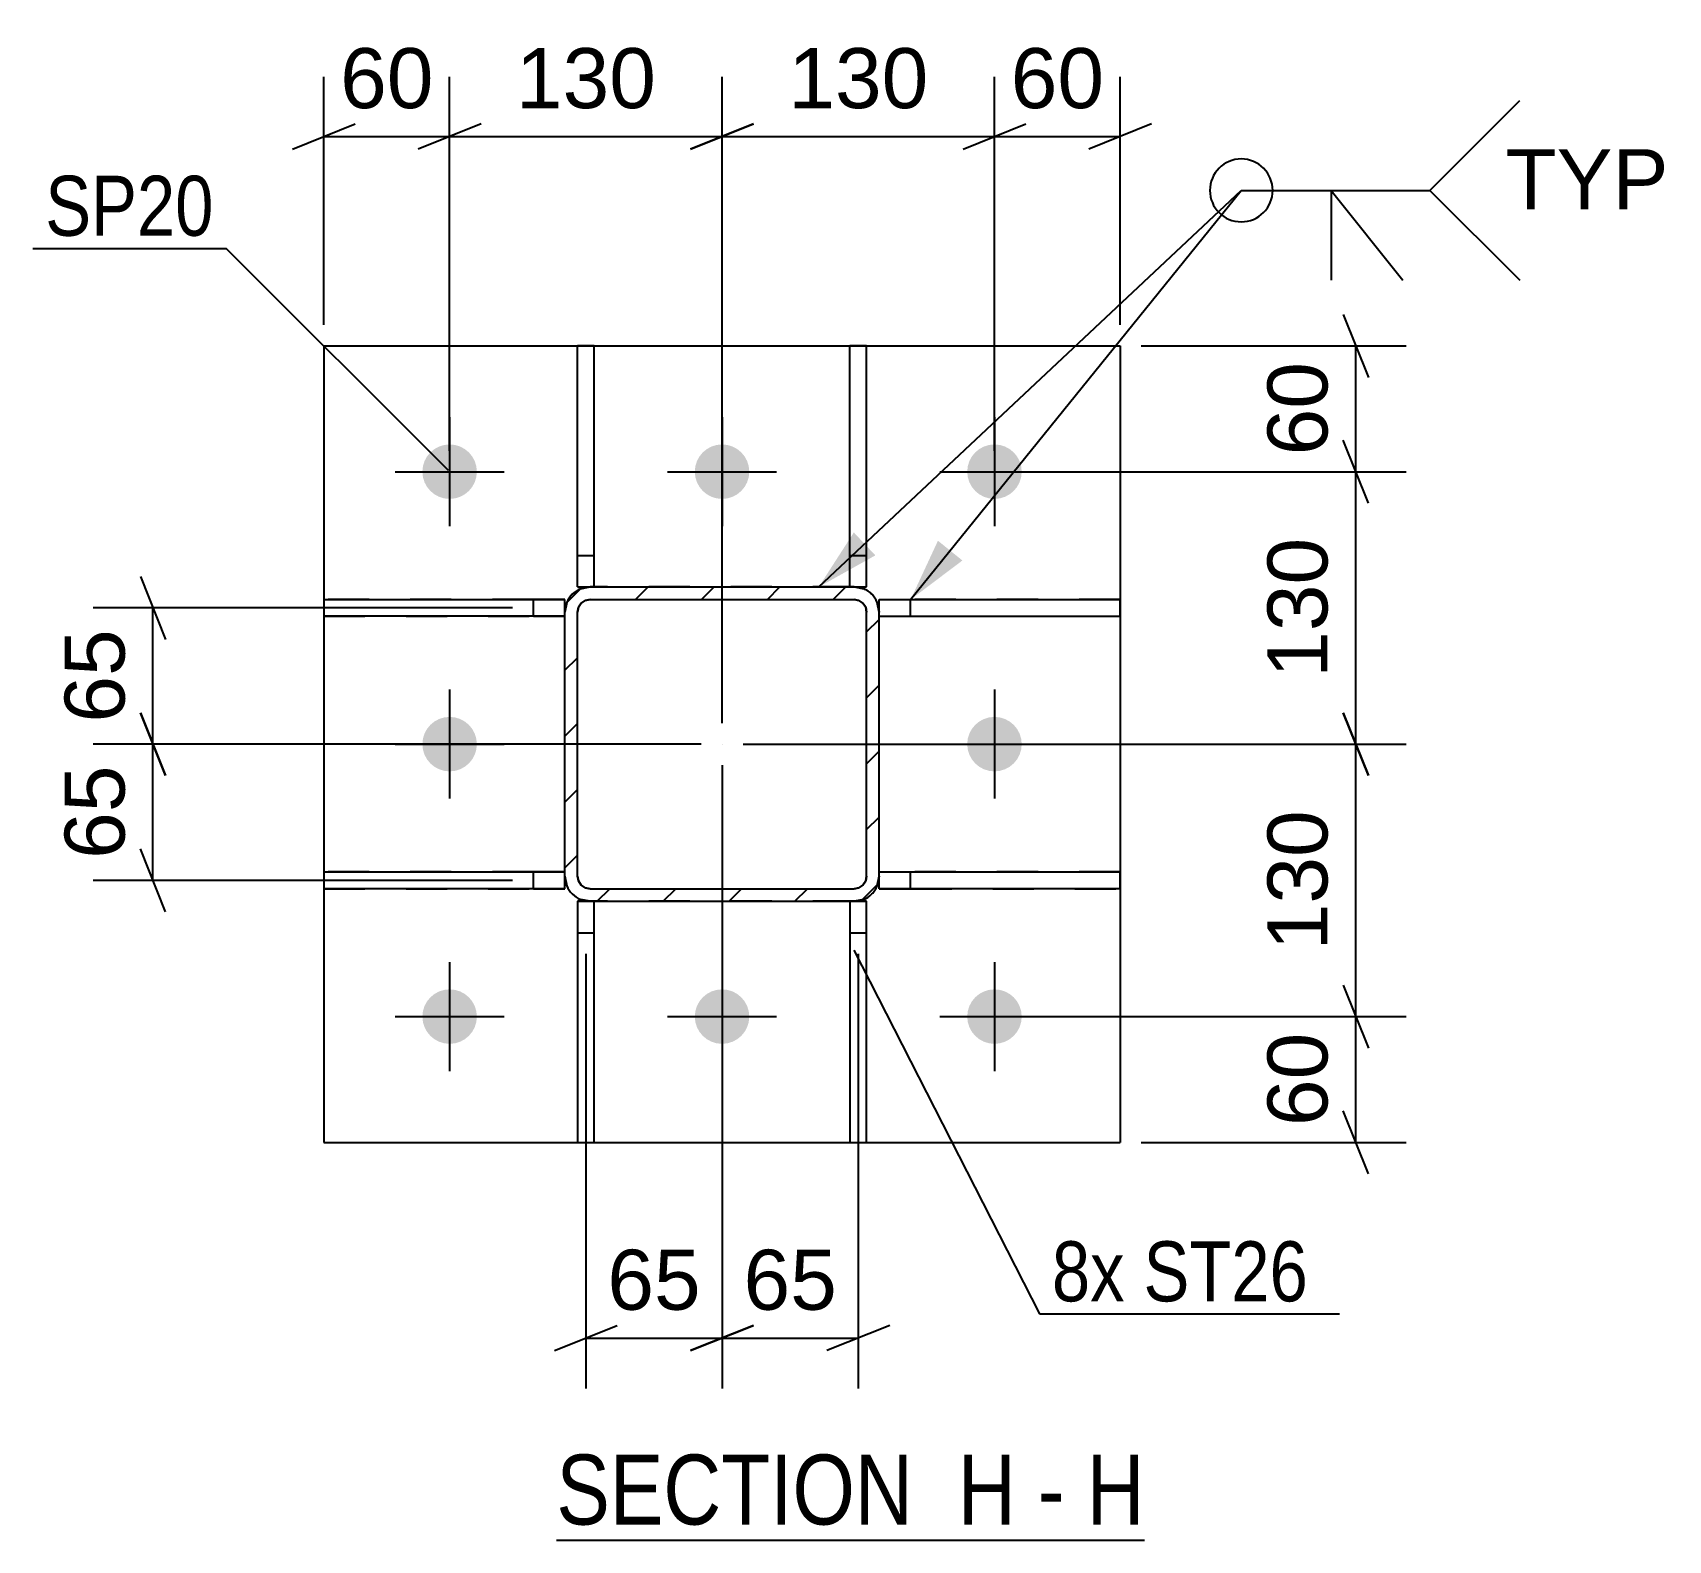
# Model space of a CAD drawing. Header units: millimetres. Extents: x 0 to 1189, y 0 to 841.
# Drawn here: x 564.4 to 642.4, y 257.2 to 329.1 of the extents above; entities that cross this region are included whole.
import ezdxf

# ---------------------------------------------------------------- set-up
doc = ezdxf.new("R2010")
doc.units = ezdxf.units.MM
doc.linetypes.add('DXK_LINE_DOT2', pattern=[3.9198, 1.9599, -1.9599])
doc.linetypes.add('DXK_LINE_DOT3', pattern=[5.9187, 2.979, -0.9799, 0.9799, -0.9799])
doc.styles.add('Arial', font='ARIAL.TTF', dxfattribs={"height": 0.2})
doc.styles.add('Arial Narrow', font='ARIALN.TTF', dxfattribs={"height": 0.2})

# ---------------------------------------------------------------- blocks, each defined once
blk = doc.blocks.new('Unknown-348435410-18 - 17766')
at = {"color": 6, "linetype": 'Continuous'}
blk.add_line((589.347, 257.191), (617.417, 257.191), dxfattribs=at)
at = {"color": 0, "linetype": 'Continuous'}
for points in [[(607.455, 257.941), (607.455, 261.441), (589.347, 261.441), (589.347, 257.941)], [(611.274, 257.941), (611.274, 261.441), (608.505, 261.441), (608.505, 257.941)], [(613.599, 257.941), (613.599, 261.441), (612.324, 261.441), (612.324, 257.941)], [(617.417, 257.941), (617.417, 261.441), (614.649, 261.441), (614.649, 257.941)]]:
    blk.add_wipeout(points, dxfattribs=at)
at = {"color": 7, "linetype": 'Continuous', "style": 'Arial Narrow'}
for s, height, p in [('SECTION ', 3.3405, (589.347, 257.941)), ('H', 3.34, (608.505, 257.941)), ('H', 3.34, (614.649, 257.941)), ('-', 3.34, (612.324, 257.941))]:
    blk.add_text(s, height=height, dxfattribs=at).set_placement(p)
blk = doc.blocks.new('Part-348435410-17845 - 17766')
at = {"color": 2, "linetype": 'Continuous'}
for p, q in [((578.252, 302.078), (589.752, 302.078)), ((578.252, 302.078), (578.252, 301.278)), ((589.752, 302.078), (589.752, 302.078)), ((589.752, 301.278), (589.752, 302.078)), ((589.752, 301.278), (578.252, 301.278))]:
    blk.add_line(p, q, dxfattribs=at)
at = {"color": 7, "linetype": 'DXK_LINE_DOT2'}
for p, q in [((588.252, 302.078), (578.252, 302.078)), ((588.252, 301.278), (588.252, 302.078)), ((589.752, 302.078), (588.252, 302.078)), ((589.752, 302.078), (589.752, 302.078)), ((578.252, 301.278), (588.252, 301.278)), ((588.252, 301.278), (589.752, 301.278))]:
    blk.add_line(p, q, dxfattribs=at)
blk = doc.blocks.new('Part-348435410-17838 - 17766')
at = {"color": 2, "linetype": 'Continuous'}
for p, q in [((603.352, 287.678), (603.352, 287.678)), ((603.352, 287.678), (603.352, 276.178)), ((604.152, 287.678), (603.352, 287.678)), ((604.152, 287.678), (604.152, 287.678)), ((604.152, 276.178), (604.152, 287.678)), ((603.352, 276.178), (604.152, 276.178))]:
    blk.add_line(p, q, dxfattribs=at)
at = {"color": 7, "linetype": 'DXK_LINE_DOT2'}
for p, q in [((603.352, 287.678), (603.352, 287.678)), ((603.352, 287.678), (604.152, 287.678)), ((603.352, 286.178), (604.152, 286.178))]:
    blk.add_line(p, q, dxfattribs=at)
blk = doc.blocks.new('Part-348435410-17839 - 17766')
at = {"color": 2, "linetype": 'Continuous'}
for p, q in [((590.352, 287.678), (590.352, 287.678)), ((590.352, 287.678), (590.352, 276.178)), ((591.152, 287.678), (590.352, 287.678)), ((591.152, 287.678), (591.152, 287.678)), ((591.152, 276.178), (591.152, 287.678)), ((590.352, 276.178), (591.152, 276.178))]:
    blk.add_line(p, q, dxfattribs=at)
at = {"color": 7, "linetype": 'DXK_LINE_DOT2'}
for p, q in [((590.352, 287.678), (590.352, 287.678)), ((590.352, 287.678), (591.152, 287.678)), ((590.352, 286.178), (591.152, 286.178))]:
    blk.add_line(p, q, dxfattribs=at)
blk = doc.blocks.new('Part-348435410-17840 - 17766')
at = {"color": 2, "linetype": 'Continuous'}
for p, q in [((604.152, 314.178), (603.352, 314.178)), ((603.352, 302.678), (603.352, 314.178)), ((604.152, 302.678), (604.152, 314.178)), ((603.352, 302.678), (603.352, 302.678)), ((603.352, 302.678), (604.152, 302.678)), ((604.152, 302.678), (604.152, 302.678))]:
    blk.add_line(p, q, dxfattribs=at)
at = {"color": 7, "linetype": 'DXK_LINE_DOT2'}
for p, q in [((603.352, 304.178), (604.152, 304.178)), ((603.352, 302.678), (604.152, 302.678))]:
    blk.add_line(p, q, dxfattribs=at)
blk = doc.blocks.new('Part-348435410-17841 - 17766')
at = {"color": 2, "linetype": 'Continuous'}
for p, q in [((591.152, 314.178), (590.352, 314.178)), ((590.352, 302.678), (590.352, 314.178)), ((591.152, 302.678), (591.152, 314.178)), ((590.352, 302.678), (590.352, 302.678)), ((590.352, 302.678), (591.152, 302.678)), ((591.152, 302.678), (591.152, 302.678))]:
    blk.add_line(p, q, dxfattribs=at)
at = {"color": 7, "linetype": 'DXK_LINE_DOT2'}
for p, q in [((590.352, 304.178), (591.152, 304.178)), ((590.352, 302.678), (591.152, 302.678))]:
    blk.add_line(p, q, dxfattribs=at)
blk = doc.blocks.new('Part-348435410-17842 - 17766')
at = {"color": 2, "linetype": 'Continuous'}
for p, q in [((604.752, 288.278), (604.752, 289.078)), ((604.752, 289.078), (616.252, 289.078)), ((616.252, 288.278), (616.252, 289.078)), ((616.252, 288.278), (604.752, 288.278)), ((604.752, 288.278), (604.752, 288.278))]:
    blk.add_line(p, q, dxfattribs=at)
at = {"color": 7, "linetype": 'DXK_LINE_DOT2'}
for p, q in [((604.752, 289.078), (606.252, 289.078)), ((604.752, 289.078), (604.752, 289.078)), ((606.252, 288.278), (606.252, 289.078)), ((616.252, 289.078), (606.252, 289.078)), ((604.752, 288.278), (606.252, 288.278)), ((606.252, 288.278), (616.252, 288.278))]:
    blk.add_line(p, q, dxfattribs=at)
blk = doc.blocks.new('Part-348435410-17843 - 17766')
at = {"color": 2, "linetype": 'Continuous'}
for p, q in [((604.752, 301.278), (604.752, 302.078)), ((604.752, 302.078), (616.252, 302.078)), ((616.252, 301.278), (616.252, 302.078)), ((604.752, 301.278), (616.252, 301.278)), ((604.752, 301.278), (604.752, 301.278))]:
    blk.add_line(p, q, dxfattribs=at)
at = {"color": 7, "linetype": 'DXK_LINE_DOT2'}
for p, q in [((604.752, 302.078), (606.252, 302.078)), ((606.252, 301.278), (606.252, 302.078)), ((616.252, 302.078), (606.252, 302.078)), ((604.752, 301.278), (604.752, 301.278)), ((604.752, 301.278), (606.252, 301.278)), ((606.252, 301.278), (616.252, 301.278))]:
    blk.add_line(p, q, dxfattribs=at)
blk = doc.blocks.new('Part-348435410-17844 - 17766')
at = {"color": 2, "linetype": 'Continuous'}
for p, q in [((578.252, 289.078), (589.752, 289.078)), ((578.252, 289.078), (578.252, 288.278)), ((589.752, 289.078), (589.752, 289.078)), ((589.752, 288.278), (589.752, 289.078)), ((589.752, 288.278), (578.252, 288.278))]:
    blk.add_line(p, q, dxfattribs=at)
at = {"color": 7, "linetype": 'DXK_LINE_DOT2'}
for p, q in [((588.252, 289.078), (578.252, 289.078)), ((588.252, 288.278), (588.252, 289.078)), ((589.752, 289.078), (588.252, 289.078)), ((589.752, 289.078), (589.752, 289.078)), ((578.252, 288.278), (588.252, 288.278)), ((588.252, 288.278), (589.752, 288.278))]:
    blk.add_line(p, q, dxfattribs=at)
blk = doc.blocks.new('Part-348435410-24964 - 17766')
at = {"linetype": 'Continuous'}
h = blk.add_hatch(dxfattribs=at)
h.set_pattern_fill('', scale=0.7, style=0, pattern_type=0)
h.set_pattern_definition([(45, (590.4931, 302.5868), (-1.57154, 1.57154), [])])
h.paths.add_polyline_path([(590.952, 302.678), (590.493, 302.587), (590.104, 302.327), (589.844, 301.937), (589.752, 301.478), (589.752, 288.878), (589.844, 288.419), (590.104, 288.03), (590.493, 287.77), (590.952, 287.678), (603.552, 287.678), (604.012, 287.77), (604.401, 288.03), (604.661, 288.419), (604.752, 288.878), (604.752, 301.478), (604.661, 301.937), (604.401, 302.327), (604.012, 302.587), (603.552, 302.678)])
h.paths.add_polyline_path([(603.552, 302.078), (603.782, 302.033), (603.977, 301.902), (604.107, 301.708), (604.152, 301.478), (604.152, 288.878), (604.107, 288.649), (603.977, 288.454), (603.782, 288.324), (603.552, 288.278), (590.952, 288.278), (590.723, 288.324), (590.528, 288.454), (590.398, 288.649), (590.352, 288.878), (590.352, 301.478), (590.398, 301.708), (590.528, 301.902), (590.723, 302.033), (590.952, 302.078)])
at = {"color": 7, "linetype": 'DXK_LINE_DOT2'}
for p, q in [((590.493, 302.587), (590.952, 302.678)), ((590.952, 302.078), (590.723, 302.033)), ((603.552, 302.678), (590.952, 302.678)), ((590.952, 302.078), (603.552, 302.078)), ((603.552, 302.678), (604.012, 302.587)), ((603.782, 302.033), (603.552, 302.078)), ((589.752, 301.478), (589.844, 301.937)), ((589.752, 288.878), (589.752, 301.478)), ((590.398, 301.708), (590.352, 301.478)), ((590.352, 288.878), (590.352, 301.478)), ((590.528, 301.902), (590.398, 301.708)), ((590.723, 302.033), (590.528, 301.902)), ((603.977, 301.902), (603.782, 302.033)), ((604.107, 301.708), (603.977, 301.902)), ((604.152, 301.478), (604.107, 301.708)), ((604.152, 288.878), (604.152, 301.478)), ((604.661, 301.937), (604.752, 301.478)), ((604.752, 288.878), (604.752, 301.478)), ((589.844, 288.419), (589.752, 288.878)), ((590.352, 288.878), (590.398, 288.649)), ((604.107, 288.649), (604.152, 288.878)), ((604.752, 288.878), (604.661, 288.419)), ((590.398, 288.649), (590.528, 288.454)), ((590.528, 288.454), (590.723, 288.324)), ((590.723, 288.324), (590.952, 288.278)), ((590.952, 288.278), (603.552, 288.278)), ((603.552, 288.278), (603.782, 288.324)), ((603.782, 288.324), (603.977, 288.454)), ((603.977, 288.454), (604.107, 288.649)), ((590.952, 287.678), (590.493, 287.77)), ((603.552, 287.678), (590.952, 287.678)), ((604.012, 287.77), (603.552, 287.678))]:
    blk.add_line(p, q, dxfattribs=at)
at = {"color": 2, "linetype": 'Continuous'}
for p, q in [((590.952, 302.678), (590.493, 302.587)), ((590.723, 302.033), (590.952, 302.078)), ((590.952, 302.678), (590.952, 302.678)), ((590.952, 302.678), (603.552, 302.678)), ((590.952, 302.078), (590.952, 302.078)), ((590.952, 302.078), (603.552, 302.078)), ((603.552, 302.678), (603.552, 302.678)), ((604.012, 302.587), (603.552, 302.678)), ((603.552, 302.078), (603.552, 302.078)), ((603.552, 302.078), (603.782, 302.033)), ((589.844, 301.937), (589.752, 301.478)), ((589.752, 301.478), (589.752, 301.478)), ((589.752, 288.878), (589.752, 301.478)), ((590.352, 301.478), (590.398, 301.708)), ((590.352, 301.478), (590.352, 301.478)), ((590.352, 288.878), (590.352, 301.478)), ((590.398, 301.708), (590.528, 301.902)), ((590.528, 301.902), (590.723, 302.033)), ((603.782, 302.033), (603.977, 301.902)), ((603.977, 301.902), (604.107, 301.708)), ((604.107, 301.708), (604.152, 301.478)), ((604.152, 301.478), (604.152, 301.478)), ((604.152, 288.878), (604.152, 301.478)), ((604.752, 301.478), (604.661, 301.937)), ((604.752, 301.478), (604.752, 301.478)), ((604.752, 288.878), (604.752, 301.478)), ((589.752, 288.878), (589.752, 288.878)), ((589.752, 288.878), (589.844, 288.419)), ((590.352, 288.878), (590.352, 288.878)), ((590.398, 288.649), (590.352, 288.878)), ((604.152, 288.878), (604.107, 288.649)), ((604.152, 288.878), (604.152, 288.878)), ((604.661, 288.419), (604.752, 288.878)), ((604.752, 288.878), (604.752, 288.878)), ((590.528, 288.454), (590.398, 288.649)), ((590.723, 288.324), (590.528, 288.454)), ((590.952, 288.278), (590.723, 288.324)), ((590.952, 288.278), (590.952, 288.278)), ((590.952, 288.278), (603.552, 288.278)), ((603.782, 288.324), (603.552, 288.278)), ((603.552, 288.278), (603.552, 288.278)), ((603.977, 288.454), (603.782, 288.324)), ((604.107, 288.649), (603.977, 288.454)), ((590.493, 287.77), (590.952, 287.678)), ((590.952, 287.678), (590.952, 287.678)), ((590.952, 287.678), (603.552, 287.678)), ((603.552, 287.678), (604.012, 287.77)), ((603.552, 287.678), (603.552, 287.678))]:
    blk.add_line(p, q, dxfattribs=at)
at = {"color": 7, "linetype": 'DXK_LINE_DOT3'}
blk.add_line((597.252, 295.178), (597.252, 295.178), dxfattribs=at)
at = {"color": 7, "linetype": 'DXK_LINE_DOT2'}
for centre, start, end in [((590.952, 301.478), 112.5, 157.5), ((603.552, 301.478), 22.5, 67.5), ((590.952, 288.878), 202.5, 247.5), ((603.552, 288.878), 292.5, 337.5)]:
    blk.add_arc(centre, 1.2, start, end, dxfattribs=at)
at = {"color": 2, "linetype": 'Continuous'}
for centre, start, end in [((590.952, 301.478), 112.5, 157.5), ((603.552, 301.478), 22.5, 67.5), ((590.952, 288.878), 202.5, 247.5), ((603.552, 288.878), 292.5, 337.5)]:
    blk.add_arc(centre, 1.2, start, end, dxfattribs=at)
blk = doc.blocks.new('Part-348435410-24978 - 17766')
at = {"color": 2, "linetype": 'Continuous'}
for p, q in [((578.252, 314.178), (616.252, 314.178)), ((578.252, 314.178), (578.252, 276.178)), ((616.252, 314.178), (616.252, 276.178)), ((578.252, 276.178), (616.252, 276.178))]:
    blk.add_line(p, q, dxfattribs=at)
blk = doc.blocks.new('Bolt-348435410-24988 - 17766')
at = {"linetype": 'Continuous'}
for points in [[(585.552, 308.178, -1), (582.952, 308.178, -1)], [(598.552, 308.178, -1), (595.952, 308.178, -1)], [(611.552, 308.178, -1), (608.952, 308.178, -1)], [(585.552, 295.178, -1), (582.952, 295.178, -1)], [(611.552, 295.178, -1), (608.952, 295.178, -1)], [(585.552, 282.178, -1), (582.952, 282.178, -1)], [(598.552, 282.178, -1), (595.952, 282.178, -1)], [(611.552, 282.178, -1), (608.952, 282.178, -1)]]:
    blk.add_hatch(color=1, dxfattribs=at).paths.add_polyline_path(points)
at = {"color": 1, "linetype": 'Continuous'}
for p, q in [((584.252, 310.778), (584.252, 305.578)), ((597.252, 310.778), (597.252, 305.578)), ((610.252, 310.778), (610.252, 305.578)), ((581.652, 308.178), (586.852, 308.178)), ((594.652, 308.178), (599.852, 308.178)), ((607.652, 308.178), (612.852, 308.178)), ((584.252, 297.778), (584.252, 292.578)), ((610.252, 297.778), (610.252, 292.578)), ((581.652, 295.178), (586.852, 295.178)), ((607.652, 295.178), (612.852, 295.178)), ((584.252, 284.778), (584.252, 279.578)), ((597.252, 284.778), (597.252, 279.578)), ((610.252, 284.778), (610.252, 279.578)), ((581.652, 282.178), (586.852, 282.178)), ((594.652, 282.178), (599.852, 282.178)), ((607.652, 282.178), (612.852, 282.178))]:
    blk.add_line(p, q, dxfattribs=at)
blk = doc.blocks.new('StraightDimension-348435410-18244 - 17766')
at = {"color": 7, "linetype": 'Continuous'}
for p, q in [((578.252, 315.178), (578.252, 327.022)), ((584.252, 309.178), (584.252, 327.022)), ((576.752, 323.572), (579.752, 324.772)), ((585.752, 324.772), (582.752, 323.572)), ((578.252, 324.172), (584.252, 324.172))]:
    blk.add_line(p, q, dxfattribs=at)
at = {"color": 0}
blk.add_wipeout([(584.076, 324.922), (584.076, 329.122), (578.429, 329.122), (578.429, 324.922)], dxfattribs=at)
at = {"color": 3, "style": 'Arial'}
blk.add_text('60', height=2.8652, dxfattribs=at).set_placement((579.029, 325.522))
blk = doc.blocks.new('StraightDimension-348435410-18282 - 17766')
at = {"color": 7, "linetype": 'Continuous'}
for p, q in [((626.893, 315.678), (628.093, 312.678)), ((617.252, 314.178), (629.893, 314.178)), ((627.493, 308.178), (627.493, 314.178)), ((628.093, 306.678), (626.893, 309.678)), ((611.252, 308.178), (629.893, 308.178))]:
    blk.add_line(p, q, dxfattribs=at)
at = {"color": 0}
blk.add_wipeout([(626.743, 314.002), (622.543, 314.002), (622.543, 308.355), (626.743, 308.355)], dxfattribs=at)
at = {"color": 3, "style": 'Arial'}
blk.add_text('60', height=2.8652, rotation=90.00021, dxfattribs=at).set_placement((626.143, 308.955))
blk = doc.blocks.new('StraightDimension-348435410-18323 - 17766')
at = {"color": 7, "linetype": 'Continuous'}
for p, q in [((597.252, 294.178), (597.252, 264.441)), ((603.752, 285.178), (603.752, 264.441)), ((595.752, 266.241), (598.752, 267.441)), ((605.252, 267.441), (602.252, 266.241)), ((597.252, 266.841), (603.752, 266.841))]:
    blk.add_line(p, q, dxfattribs=at)
at = {"color": 0}
blk.add_wipeout([(603.326, 267.591), (603.326, 271.791), (597.678, 271.791), (597.678, 267.591)], dxfattribs=at)
at = {"color": 3, "style": 'Arial'}
blk.add_text('65', height=2.8652, dxfattribs=at).set_placement((598.278, 268.191))
blk = doc.blocks.new('StraightDimension-348435410-18241 - 17766')
at = {"color": 7, "linetype": 'Continuous'}
for p, q in [((610.252, 309.178), (610.252, 327.022)), ((616.252, 315.178), (616.252, 327.022)), ((608.752, 323.572), (611.752, 324.772)), ((617.752, 324.772), (614.752, 323.572)), ((610.252, 324.172), (616.252, 324.172))]:
    blk.add_line(p, q, dxfattribs=at)
at = {"color": 0}
blk.add_wipeout([(616.076, 324.922), (616.076, 329.122), (610.429, 329.122), (610.429, 324.922)], dxfattribs=at)
at = {"color": 3, "style": 'Arial'}
blk.add_text('60', height=2.8652, dxfattribs=at).set_placement((611.029, 325.522))
blk = doc.blocks.new('StraightDimension-348435410-18242 - 17766')
at = {"color": 7, "linetype": 'Continuous'}
for p, q in [((597.252, 296.178), (597.252, 327.022)), ((610.252, 309.178), (610.252, 327.022)), ((598.752, 324.772), (595.752, 323.572)), ((608.752, 323.572), (611.752, 324.772)), ((597.252, 324.172), (610.252, 324.172))]:
    blk.add_line(p, q, dxfattribs=at)
at = {"color": 0}
blk.add_wipeout([(607.688, 324.922), (607.688, 329.122), (599.817, 329.122), (599.817, 324.922)], dxfattribs=at)
at = {"color": 3, "style": 'Arial'}
blk.add_text('130', height=2.8652, dxfattribs=at).set_placement((600.417, 325.522))
blk = doc.blocks.new('StraightDimension-348435410-18243 - 17766')
at = {"color": 7, "linetype": 'Continuous'}
for p, q in [((584.252, 309.178), (584.252, 327.022)), ((597.252, 296.178), (597.252, 327.022)), ((585.752, 324.772), (582.752, 323.572)), ((595.752, 323.572), (598.752, 324.772)), ((584.252, 324.172), (597.252, 324.172))]:
    blk.add_line(p, q, dxfattribs=at)
at = {"color": 0}
blk.add_wipeout([(594.688, 324.922), (594.688, 329.122), (586.817, 329.122), (586.817, 324.922)], dxfattribs=at)
at = {"color": 3, "style": 'Arial'}
blk.add_text('130', height=2.8652, dxfattribs=at).set_placement((587.417, 325.522))
blk = doc.blocks.new('StraightDimension-348435410-18283 - 17766')
at = {"color": 7, "linetype": 'Continuous'}
for p, q in [((628.093, 306.678), (626.893, 309.678)), ((611.252, 308.178), (629.893, 308.178)), ((627.493, 295.178), (627.493, 308.178)), ((626.893, 296.678), (628.093, 293.678)), ((598.252, 295.178), (629.893, 295.178))]:
    blk.add_line(p, q, dxfattribs=at)
at = {"color": 0}
blk.add_wipeout([(626.743, 305.614), (622.543, 305.614), (622.543, 297.743), (626.743, 297.743)], dxfattribs=at)
at = {"color": 3, "style": 'Arial'}
blk.add_text('130', height=2.8652, rotation=90.00021, dxfattribs=at).set_placement((626.143, 298.343))
blk = doc.blocks.new('StraightDimension-348435410-18284 - 17766')
at = {"color": 7, "linetype": 'Continuous'}
for p, q in [((628.093, 293.678), (626.893, 296.678)), ((598.252, 295.178), (629.893, 295.178)), ((627.493, 282.178), (627.493, 295.178)), ((626.893, 283.678), (628.093, 280.678)), ((611.252, 282.178), (629.893, 282.178))]:
    blk.add_line(p, q, dxfattribs=at)
at = {"color": 0}
blk.add_wipeout([(626.743, 292.614), (622.543, 292.614), (622.543, 284.743), (626.743, 284.743)], dxfattribs=at)
at = {"color": 3, "style": 'Arial'}
blk.add_text('130', height=2.8652, rotation=90.00021, dxfattribs=at).set_placement((626.143, 285.343))
blk = doc.blocks.new('StraightDimension-348435410-18285 - 17766')
at = {"color": 7, "linetype": 'Continuous'}
for p, q in [((626.893, 283.678), (628.093, 280.678)), ((611.252, 282.178), (629.893, 282.178)), ((627.493, 276.178), (627.493, 282.178)), ((628.093, 274.678), (626.893, 277.678)), ((617.252, 276.178), (629.893, 276.178))]:
    blk.add_line(p, q, dxfattribs=at)
at = {"color": 0}
blk.add_wipeout([(626.743, 282.002), (622.543, 282.002), (622.543, 276.355), (626.743, 276.355)], dxfattribs=at)
at = {"color": 3, "style": 'Arial'}
blk.add_text('60', height=2.8652, rotation=90.00021, dxfattribs=at).set_placement((626.143, 276.955))
blk = doc.blocks.new('StraightDimension-348435410-18324 - 17766')
at = {"color": 7, "linetype": 'Continuous'}
for p, q in [((597.252, 294.178), (597.252, 264.441)), ((590.752, 285.178), (590.752, 264.441)), ((589.252, 266.241), (592.252, 267.441)), ((598.752, 267.441), (595.752, 266.241)), ((590.752, 266.841), (597.252, 266.841))]:
    blk.add_line(p, q, dxfattribs=at)
at = {"color": 0}
blk.add_wipeout([(596.826, 267.591), (596.826, 271.791), (591.179, 271.791), (591.179, 267.591)], dxfattribs=at)
at = {"color": 3, "style": 'Arial'}
blk.add_text('65', height=2.8652, dxfattribs=at).set_placement((591.779, 268.191))
blk = doc.blocks.new('StraightDimension-348435410-18336 - 17766')
at = {"color": 7, "linetype": 'Continuous'}
for p, q in [((569.495, 303.178), (570.695, 300.178)), ((587.252, 301.678), (567.245, 301.678)), ((570.095, 295.178), (570.095, 301.678)), ((570.695, 293.678), (569.495, 296.678)), ((596.252, 295.178), (567.245, 295.178))]:
    blk.add_line(p, q, dxfattribs=at)
at = {"color": 0}
blk.add_wipeout([(569.345, 301.252), (565.145, 301.252), (565.145, 295.604), (569.345, 295.605)], dxfattribs=at)
at = {"color": 3, "style": 'Arial'}
blk.add_text('65', height=2.8652, rotation=90.00021, dxfattribs=at).set_placement((568.745, 296.205))
blk = doc.blocks.new('StraightDimension-348435410-18337 - 17766')
at = {"color": 7, "linetype": 'Continuous'}
for p, q in [((569.495, 296.678), (570.695, 293.678)), ((596.252, 295.178), (567.245, 295.178)), ((570.095, 288.678), (570.095, 295.178)), ((570.695, 287.178), (569.495, 290.178)), ((587.252, 288.678), (567.245, 288.678))]:
    blk.add_line(p, q, dxfattribs=at)
at = {"color": 0}
blk.add_wipeout([(569.345, 294.752), (565.145, 294.752), (565.145, 289.104), (569.345, 289.105)], dxfattribs=at)
at = {"color": 3, "style": 'Arial'}
blk.add_text('65', height=2.8652, rotation=90.00021, dxfattribs=at).set_placement((568.745, 289.705))
blk = doc.blocks.new('MarkSet-348435410-18390 - 17766')
at = {"color": 30, "linetype": 'Continuous'}
for p, q in [((603.541, 285.349), (612.394, 267.991)), ((612.394, 267.991), (626.72, 267.991))]:
    blk.add_line(p, q, dxfattribs=at)
at = {"color": 0}
for points in [[(616.465, 268.591), (616.465, 271.591), (612.994, 271.591), (612.994, 268.591)], [(625.22, 268.591), (625.22, 271.591), (617.365, 271.591), (617.365, 268.591)]]:
    blk.add_wipeout(points, dxfattribs=at)
for points in [[(616.465, 268.591), (616.465, 271.591), (612.994, 271.591), (612.994, 268.591)], [(625.22, 268.591), (625.22, 271.591), (617.365, 271.591), (617.365, 268.591)]]:
    blk.add_wipeout(points, dxfattribs=at)
at = {"color": 3, "style": 'Arial Narrow'}
for s, p in [('8x', (612.994, 268.591)), ('ST26', (617.365, 268.591))]:
    blk.add_text(s, height=2.8633, dxfattribs=at).set_placement(p)
blk = doc.blocks.new('WeldMark-348435410-18601 - 17766')
at = {"linetype": 'Continuous'}
for points in [[(604.568, 304.184), (601.867, 302.678), (603.541, 305.278)], [(608.721, 303.94), (606.252, 302.078), (607.555, 304.883)]]:
    blk.add_hatch(color=30, dxfattribs=at).paths.add_polyline_path(points)
at = {"color": 30, "linetype": 'Continuous'}
for p, q in [((601.867, 302.678), (622.031, 321.6)), ((606.252, 302.078), (622.031, 321.6)), ((622.031, 321.6), (631.031, 321.6))]:
    blk.add_line(p, q, dxfattribs=at)
at = {"color": 3, "linetype": 'Continuous'}
for q in [(629.746, 317.314), (626.317, 317.314)]:
    blk.add_line((626.317, 321.6), q, dxfattribs=at)
for start, end in [(90, 270), (270, 90)]:
    blk.add_arc((622.031, 321.6), 1.5, start, end, dxfattribs=at)
at = {"color": 0, "linetype": 'Continuous'}
blk.add_wipeout([(642.407, 320.7), (642.407, 323.7), (634.631, 323.7), (634.631, 320.7)], dxfattribs=at)
blk.add_wipeout([(642.407, 320.7), (642.407, 323.7), (634.631, 323.7), (634.631, 320.7)], dxfattribs=at)
at = {"color": 3, "linetype": 'Continuous'}
for q in [(635.317, 325.886), (635.317, 317.314)]:
    blk.add_line((631.031, 321.6), q, dxfattribs=at)
at = {"color": 3, "linetype": 'Continuous', "style": 'Arial'}
blk.add_text('TYP', height=2.8652, dxfattribs=at).set_placement((634.631, 320.7))
blk = doc.blocks.new('Mark-348435410-25065 - 17766')
at = {"color": 30, "linetype": 'Continuous'}
for p in [(564.357, 318.834), (584.203, 308.228)]:
    blk.add_line(p, (573.596, 318.834), dxfattribs=at)
at = {"color": 0}
blk.add_wipeout([(572.996, 319.434), (572.996, 322.434), (564.957, 322.434), (564.957, 319.434)], dxfattribs=at)
blk.add_wipeout([(572.996, 319.434), (572.996, 322.434), (564.957, 322.434), (564.957, 319.434)], dxfattribs=at)
at = {"color": 3, "style": 'Arial Narrow'}
blk.add_text('SP20', height=2.8633, dxfattribs=at).set_placement((564.957, 319.434))

msp = doc.modelspace()

# ---------------------------------------------------------------- block references
for name in ['Part-348435410-24978 - 17766', 'Part-348435410-17841 - 17766', 'Part-348435410-17840 - 17766', 'Bolt-348435410-24988 - 17766', 'Part-348435410-17845 - 17766', 'Part-348435410-24964 - 17766', 'Part-348435410-17843 - 17766', 'Part-348435410-17844 - 17766', 'Part-348435410-17842 - 17766', 'Part-348435410-17839 - 17766', 'Part-348435410-17838 - 17766', 'Unknown-348435410-18 - 17766']:
    msp.add_blockref(name, (0, 0))

# ---------------------------------------------------------------- next in the draw order: block references
for name in ['StraightDimension-348435410-18244 - 17766', 'StraightDimension-348435410-18282 - 17766', 'StraightDimension-348435410-18323 - 17766']:
    msp.add_blockref(name, (0, 0))

# ---------------------------------------------------------------- next in the draw order: block references
msp.add_blockref('StraightDimension-348435410-18241 - 17766', (0, 0))

# ---------------------------------------------------------------- next in the draw order: block references
msp.add_blockref('StraightDimension-348435410-18242 - 17766', (0, 0))

# ---------------------------------------------------------------- next in the draw order: block references
msp.add_blockref('StraightDimension-348435410-18243 - 17766', (0, 0))

# ---------------------------------------------------------------- next in the draw order: block references
for name in ['Mark-348435410-25065 - 17766', 'StraightDimension-348435410-18283 - 17766']:
    msp.add_blockref(name, (0, 0))

# ---------------------------------------------------------------- next in the draw order: block references
for name in ['WeldMark-348435410-18601 - 17766', 'StraightDimension-348435410-18284 - 17766']:
    msp.add_blockref(name, (0, 0))

# ---------------------------------------------------------------- next in the draw order: block references
for name in ['StraightDimension-348435410-18324 - 17766', 'StraightDimension-348435410-18285 - 17766']:
    msp.add_blockref(name, (0, 0))

# ---------------------------------------------------------------- next in the draw order: block references
for name in ['StraightDimension-348435410-18336 - 17766', 'MarkSet-348435410-18390 - 17766']:
    msp.add_blockref(name, (0, 0))

# ---------------------------------------------------------------- next in the draw order: block references
msp.add_blockref('StraightDimension-348435410-18337 - 17766', (0, 0))

doc.saveas('drawing.dxf')
